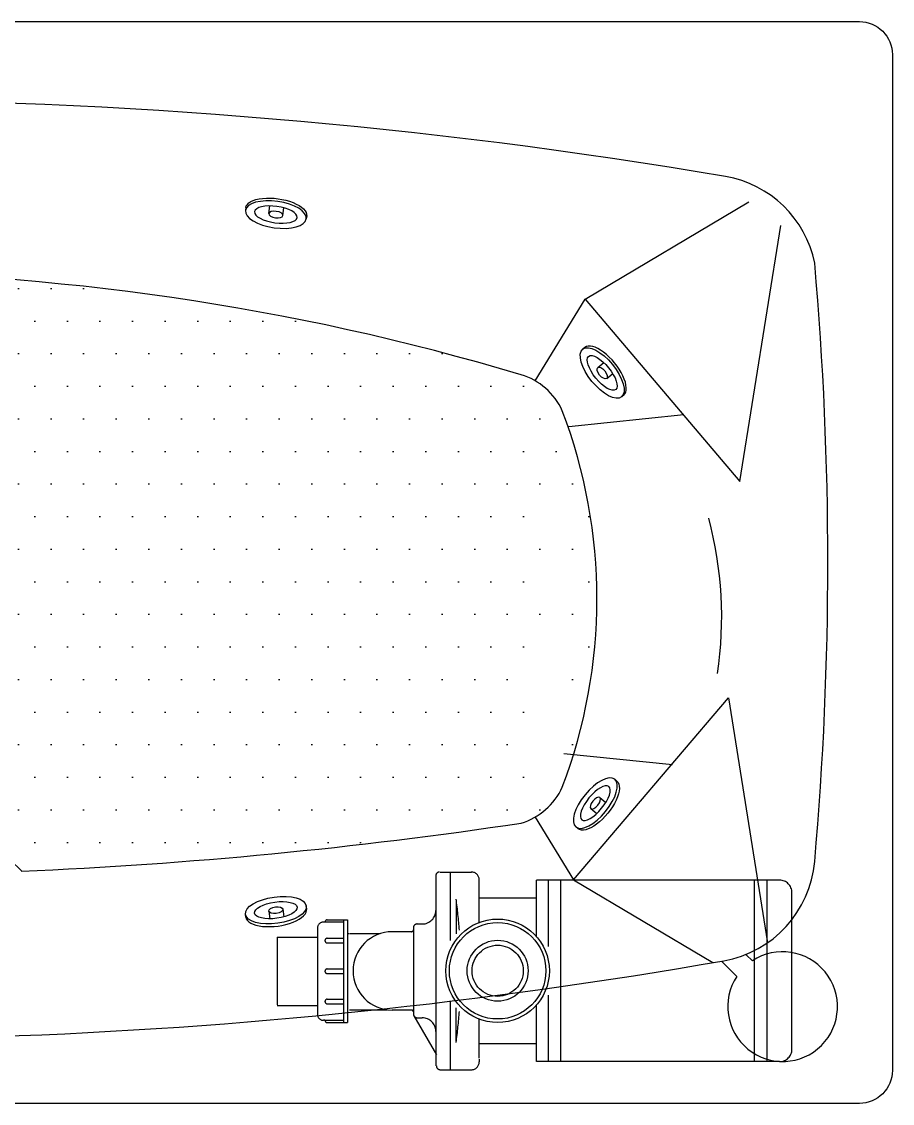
# Model space of a CAD drawing. Header units: millimetres. Extents: x -1273.27 to -1271.62, y 2218.17 to 2219.
# Drawn here: x -1272.291 to -1271.623, y 2218.173 to 2219.003 of the extents above; entities that cross this region are included whole.
import ezdxf

# ---------------------------------------------------------------- set-up
doc = ezdxf.new("R2010")
doc.units = ezdxf.units.MM
doc.header["$LTSCALE"] = 10
doc.linetypes.add('HIDDEN', pattern=[0.375, 0.25, -0.125])
for name, color, linetype in [('BOMBA-HJ', 7, 'Continuous'), ('BOMBA-J', 7, 'Continuous'), ('jacuzzi', 1, 'Continuous')]:
    doc.layers.add(name, color=color, linetype=linetype)

msp = doc.modelspace()

# ---------------------------------------------------------------- hatches: boundary and pattern name
at = {"layer": 'jacuzzi'}
h = msp.add_hatch(dxfattribs=at)
h.set_pattern_fill('DOTS', color=256, scale=0.4, style=0)
h.set_pattern_definition([(0, (-1275.231006, 2217.273246), (0.0125, 0.025), [0, -0.025])])
edge = h.paths.add_edge_path()
edge.add_arc((-1272.44805, 2216.92321), 1.88782, 73.37406, 106.62594)
edge.add_arc((-1272.97374, 2218.6837), 0.05051, 106.62594, 155.75947)
edge.add_arc((-1272.64091, 2218.56008), 0.40546, 159.14251, 200.85749)
edge.add_arc((-1272.97374, 2218.43645), 0.05051, 204.24053, 253.37406)
edge.add_arc((-1272.44805, 2221.98871), 3.64094, 261.46848, 267.52904)
edge.add_line((-1272.60534, 2218.35084), (-1272.58096, 2218.37449))
edge.add_line((-1272.52383, 2218.37056), (-1272.58096, 2218.37449))
edge.add_arc((-1272.52314, 2218.4061), 0.03555, 269.20273, 360)
edge.add_arc((-1272.44805, 2218.41303), 0.03954, 0, 180)
edge.add_arc((-1272.37295, 2218.4061), 0.03555, 180, 270.79727)
edge.add_line((-1272.37226, 2218.37056), (-1272.31514, 2218.37449))
edge.add_line((-1272.29075, 2218.35084), (-1272.31514, 2218.37449))
edge.add_arc((-1272.44805, 2221.98871), 3.64094, 272.47096, 278.53152)
edge.add_arc((-1272.25519, 2218.56008), 0.40546, 339.14251, 380.85749)
edge.add_arc((-1271.92235, 2218.43645), 0.05051, 286.62594, 335.75947)
edge.add_arc((-1271.92235, 2218.6837), 0.05051, 24.24053, 73.37406)

# ---------------------------------------------------------------- linework, layer by layer
at = {"layer": 'BOMBA-HJ', "color": 1, "linetype": 'HIDDEN'}
for p, q in [((-1271.94004, 2218.20701), (-1271.94004, 2218.20485)), ((-1271.70961, 2218.20505), (-1271.89595, 2218.20505))]:
    msp.add_line(p, q, dxfattribs=at)
for centre, radius in [((-1271.70961, 2218.21458), 0.00954), ((-1271.94605, 2218.20485), 0.00601)]:
    msp.add_arc(centre, radius, 270, 0, dxfattribs=at)
at = {"layer": 'BOMBA-J', "color": 1, "linetype": 'HIDDEN'}
for p, q in [((-1271.96996, 2218.35054), (-1271.96143, 2218.35054)), ((-1271.96281, 2218.35054), (-1271.94605, 2218.35054)), ((-1271.96281, 2218.35054), (-1271.94605, 2218.35054)), ((-1271.96221, 2218.35054), (-1271.96221, 2218.29807)), ((-1271.97329, 2218.34768), (-1271.97329, 2218.20171)), ((-1271.94004, 2218.34238), (-1271.94004, 2218.34454)), ((-1271.94004, 2218.34238), (-1271.94004, 2218.34454)), ((-1271.70961, 2218.3443), (-1271.89595, 2218.3443)), ((-1271.89595, 2218.30081), (-1271.89595, 2218.3443)), ((-1271.89595, 2218.33076), (-1271.89595, 2218.3443)), ((-1271.88692, 2218.29342), (-1271.88692, 2218.3443)), ((-1271.87738, 2218.20505), (-1271.87738, 2218.3443)), ((-1271.72869, 2218.20505), (-1271.72869, 2218.3443)), ((-1271.71915, 2218.20505), (-1271.71915, 2218.3443)), ((-1271.70008, 2218.21458), (-1271.70008, 2218.33476)), ((-1271.95773, 2218.32876), (-1271.95773, 2218.30317)), ((-1271.94004, 2218.33076), (-1271.89595, 2218.33076)), ((-1272.04417, 2218.31205), (-1272.05957, 2218.31205)), ((-1272.04417, 2218.31385), (-1272.04417, 2218.23495)), ((-1272.04119, 2218.31385), (-1272.04119, 2218.23495)), ((-1271.99051, 2218.30782), (-1271.99051, 2218.24157)), ((-1271.98765, 2218.31068), (-1271.98324, 2218.31068)), ((-1272.09509, 2218.30062), (-1272.06407, 2218.30062)), ((-1272.09509, 2218.30062), (-1272.09509, 2218.25241)), ((-1272.09509, 2218.30057), (-1272.06407, 2218.30057)), ((-1272.09509, 2218.30057), (-1272.09509, 2218.24868)), ((-1272.06407, 2218.3076), (-1272.06407, 2218.2413)), ((-1272.06407, 2218.30755), (-1272.06407, 2218.24125)), ((-1272.04048, 2218.30338), (-1272.03997, 2218.30338)), ((-1272.03963, 2218.30329), (-1272.01598, 2218.30329)), ((-1271.99196, 2218.30474), (-1272.00674, 2218.30474)), ((-1272.09509, 2218.2561), (-1272.09509, 2218.25241)), ((-1272.09509, 2218.25241), (-1272.09509, 2218.24872)), ((-1271.96221, 2218.25146), (-1271.96221, 2218.19884)), ((-1271.88692, 2218.20505), (-1271.88692, 2218.25611)), ((-1272.09509, 2218.24818), (-1272.06407, 2218.24818)), ((-1272.03963, 2218.24488), (-1272.01049, 2218.24488)), ((-1271.99196, 2218.24464), (-1272.00674, 2218.24464)), ((-1271.95773, 2218.22076), (-1271.95773, 2218.24635)), ((-1271.89595, 2218.20505), (-1271.89595, 2218.24871)), ((-1271.89595, 2218.20708), (-1271.89595, 2218.2428)), ((-1271.89595, 2218.20505), (-1271.89595, 2218.2428)), ((-1271.89595, 2218.20708), (-1271.89595, 2218.2428)), ((-1272.05835, 2218.23679), (-1272.05957, 2218.23679)), ((-1272.05835, 2218.23675), (-1272.05957, 2218.23675)), ((-1272.05835, 2218.23675), (-1272.04417, 2218.23675)), ((-1271.99013, 2218.24014), (-1271.97282, 2218.21016)), ((-1271.98765, 2218.23871), (-1271.98371, 2218.23871)), ((-1271.89595, 2218.2188), (-1271.94004, 2218.2188)), ((-1271.94004, 2218.20701), (-1271.94004, 2218.20485)), ((-1271.96996, 2218.19884), (-1271.9459, 2218.19884))]:
    msp.add_line(p, q, dxfattribs=at)
for points in [[(-1271.94004, 2218.31184), (-1271.94004, 2218.33572), (-1271.94004, 2218.34238)], [(-1271.94004, 2218.33076), (-1271.94004, 2218.33572), (-1271.94004, 2218.34238)], [(-1272.05655, 2218.31385), (-1272.04119, 2218.31385)], [(-1272.05655, 2218.2997), (-1272.04417, 2218.2997)], [(-1272.05655, 2218.2961), (-1272.04417, 2218.2961)], [(-1272.05655, 2218.2762), (-1272.04417, 2218.2762)], [(-1272.05655, 2218.2726), (-1272.04417, 2218.2726)], [(-1272.05655, 2218.25297), (-1272.04417, 2218.25297)], [(-1272.05655, 2218.24937), (-1272.04417, 2218.24937)], [(-1272.05655, 2218.23495), (-1272.04119, 2218.23495)], [(-1271.94004, 2218.20774), (-1271.94004, 2218.23768)]]:
    msp.add_lwpolyline(points, dxfattribs=at)
for radius in [0.03969, 0.037, 0.0234, 0.01963]:
    msp.add_circle((-1271.92589, 2218.27476), radius, dxfattribs=at)
for centre, radius, start, end in [((-1271.97043, 2218.34768), 0.00286, 90, 180), ((-1271.94605, 2218.34454), 0.00601, 0, 90), ((-1271.94605, 2218.34454), 0.00601, 0, 90), ((-1271.70961, 2218.33476), 0.00954, 0, 90), ((-1272.37197, 2218.27431), 0.41794, 4.33638, 7.6297), ((-1271.98371, 2218.3211), 0.01042, 270, 0), ((-1272.05957, 2218.30755), 0.0045, 90, 180), ((-1272.05655, 2218.31205), 0.0018, 90, 180), ((-1271.98765, 2218.30782), 0.00286, 90, 180), ((-1272.05655, 2218.2979), 0.0018, 90, 270), ((-1272.04048, 2218.30412), 0.000743, 194.85825, 270), ((-1272.00674, 2218.27469), 0.03005, 90, 270), ((-1271.99196, 2218.3062), 0.00145, 270, 0), ((-1272.05655, 2218.2744), 0.0018, 90, 270), ((-1272.05655, 2218.25117), 0.0018, 90, 270), ((-1271.99196, 2218.24319), 0.00145, 0, 90), ((-1271.98765, 2218.24157), 0.00286, 180, 270), ((-1272.37197, 2218.27521), 0.41794, 352.3703, 355.66362), ((-1272.05957, 2218.24125), 0.0045, 180, 270), ((-1272.05655, 2218.23675), 0.0018, 180, 270), ((-1271.98371, 2218.22829), 0.01042, 0, 90), ((-1271.96996, 2218.20171), 0.00286, 180, 270), ((-1271.94605, 2218.20485), 0.00601, 270, 0)]:
    msp.add_arc(centre, radius, start, end, dxfattribs=at)
at = {"layer": 'jacuzzi'}
for p, q in [((-1271.85876, 2218.78998), (-1271.73304, 2218.86477)), ((-1272.11908, 2218.86029), (-1272.11937, 2218.8582)), ((-1272.10141, 2218.85572), (-1272.1006, 2218.86159)), ((-1272.09063, 2218.85423), (-1272.08982, 2218.8601)), ((-1272.07238, 2218.85385), (-1272.07267, 2218.85175)), ((-1271.73999, 2218.65021), (-1271.70872, 2218.84649)), ((-1271.89714, 2218.72747), (-1271.85876, 2218.78998)), ((-1271.85876, 2218.78998), (-1271.73999, 2218.65021)), ((-1271.8589, 2218.75305), (-1271.86054, 2218.75172)), ((-1271.84909, 2218.73766), (-1271.8445, 2218.7414)), ((-1271.84223, 2218.72922), (-1271.83763, 2218.73296)), ((-1271.82913, 2218.7165), (-1271.83078, 2218.71516)), ((-1271.8712, 2218.69241), (-1271.783, 2218.70159)), ((-1271.86757, 2218.34452), (-1271.7488, 2218.48429)), ((-1271.7488, 2218.48429), (-1271.71884, 2218.29626)), ((-1271.87501, 2218.44157), (-1271.7918, 2218.43292)), ((-1271.83444, 2218.42032), (-1271.83608, 2218.42166)), ((-1271.84753, 2218.4076), (-1271.84293, 2218.40386)), ((-1271.8544, 2218.39916), (-1271.8498, 2218.39542)), ((-1271.89714, 2218.39268), (-1271.86757, 2218.34452)), ((-1271.8642, 2218.38377), (-1271.86584, 2218.3851)), ((-1272.29075, 2218.35084), (-1272.31514, 2218.37449)), ((-1271.86757, 2218.34452), (-1271.76082, 2218.28102)), ((-1272.07238, 2218.3224), (-1272.07267, 2218.3245)), ((-1272.11908, 2218.31595), (-1272.11937, 2218.31805)), ((-1272.10141, 2218.32053), (-1272.1006, 2218.31466)), ((-1272.09063, 2218.32202), (-1272.08982, 2218.31615)), ((-1271.73044, 2218.28236), (-1271.73514, 2218.28706)), ((-1271.74234, 2218.27045), (-1271.75409, 2218.2822))]:
    msp.add_line(p, q, dxfattribs=at)
at = {"layer": 'jacuzzi', "color": 3}
msp.add_lwpolyline([(-1273.24779, 2218.17303, -0.414214), (-1273.27305, 2218.19828), (-1273.27305, 2218.97777, -0.414214), (-1273.24779, 2219.00303), (-1271.6483, 2219.00303, -0.414214), (-1271.62305, 2218.97777), (-1271.62305, 2218.19828, -0.414214), (-1271.6483, 2218.17303)], format="xyb", close=True, dxfattribs=at)
at = {"layer": 'jacuzzi'}
for centre, radius, start, end in [((-1272.44805, 2214.78687), 4.15615, 80.34597, 99.65403), ((-1271.76518, 2218.80118), 0.08418, 11.3689, 80.34597), ((-1274.28656, 2218.58813), 2.61402, 354.95995, 5.04003), ((-1272.44805, 2216.92321), 1.88782, 73.37406, 106.62594), ((-1271.92235, 2218.6837), 0.05051, 24.24053, 73.37406), ((-1272.25519, 2218.56008), 0.40546, 339.14251, 20.85749), ((-1272.04733, 2218.54622), 0.29334, 351.50853, 14.96439), ((-1271.92235, 2218.43645), 0.05051, 286.62594, 335.75947), ((-1272.44805, 2221.98871), 3.64094, 272.47096, 278.53152), ((-1271.76702, 2218.36592), 0.0847, 279.93822, 354.95995), ((-1271.70723, 2218.24725), 0.04209, 146.53696, 123.46304), ((-1272.44805, 2222.25269), 4.03068, 271.95493, 279.93822)]:
    msp.add_arc(centre, radius, start, end, dxfattribs=at)
at = {"layer": 'jacuzzi', "extrusion": (0, 0, -1)}
for centre, major_axis, ratio in [((-1272.09602, 2218.85497), (-0.02335, 0.00322), 0.431953), ((-1272.09602, 2218.85497), (-0.0163, 0.00225), 0.381644), ((-1271.85096, 2218.40338), (0.01488, 0.01828), 0.431953), ((-1271.85096, 2218.40338), (0.01039, 0.01276), 0.381644)]:
    msp.add_ellipse(centre, major_axis=major_axis, ratio=ratio, dxfattribs=at)
for centre, major_axis, ratio, start_param, end_param in [((-1272.09573, 2218.85707), (-0.02335, 0.00322), 0.431953, 0, 3.141593), ((-1272.09602, 2218.85497), (-0.00539, 0.00074), 0.461888, 4.712389, 10.995574), ((-1271.84932, 2218.40204), (0.01488, 0.01828), 0.431953, 0, 3.141593), ((-1271.85096, 2218.40338), (0.00343, 0.00422), 0.461888, 4.712389, 10.995574)]:
    msp.add_ellipse(centre, major_axis=major_axis, ratio=ratio, start_param=start_param, end_param=end_param, dxfattribs=at)
at = {"layer": 'jacuzzi'}
for centre, major_axis, ratio, start_param, end_param in [((-1271.84402, 2218.73478), (0.01488, -0.01828), 0.431953, 6.283185, 9.424778), ((-1271.84566, 2218.73344), (-0.00343, 0.00422), 0.461888, -3.141592653589793, 3.141592653589793), ((-1272.09573, 2218.31918), (-0.02335, -0.00322), 0.431953, 6.283185, 9.424778), ((-1272.09602, 2218.32127), (0.00539, 0.00074), 0.461888, -3.141592653589793, 3.141592653589793)]:
    msp.add_ellipse(centre, major_axis=major_axis, ratio=ratio, start_param=start_param, end_param=end_param, dxfattribs=at)
for centre, major_axis, ratio in [((-1271.84566, 2218.73344), (0.01488, -0.01828), 0.431953), ((-1271.84566, 2218.73344), (0.01039, -0.01276), 0.381644), ((-1272.09602, 2218.32127), (-0.02335, -0.00322), 0.431953), ((-1272.09602, 2218.32127), (-0.0163, -0.00225), 0.381644)]:
    msp.add_ellipse(centre, major_axis=major_axis, ratio=ratio, dxfattribs=at)

doc.saveas('drawing.dxf')
